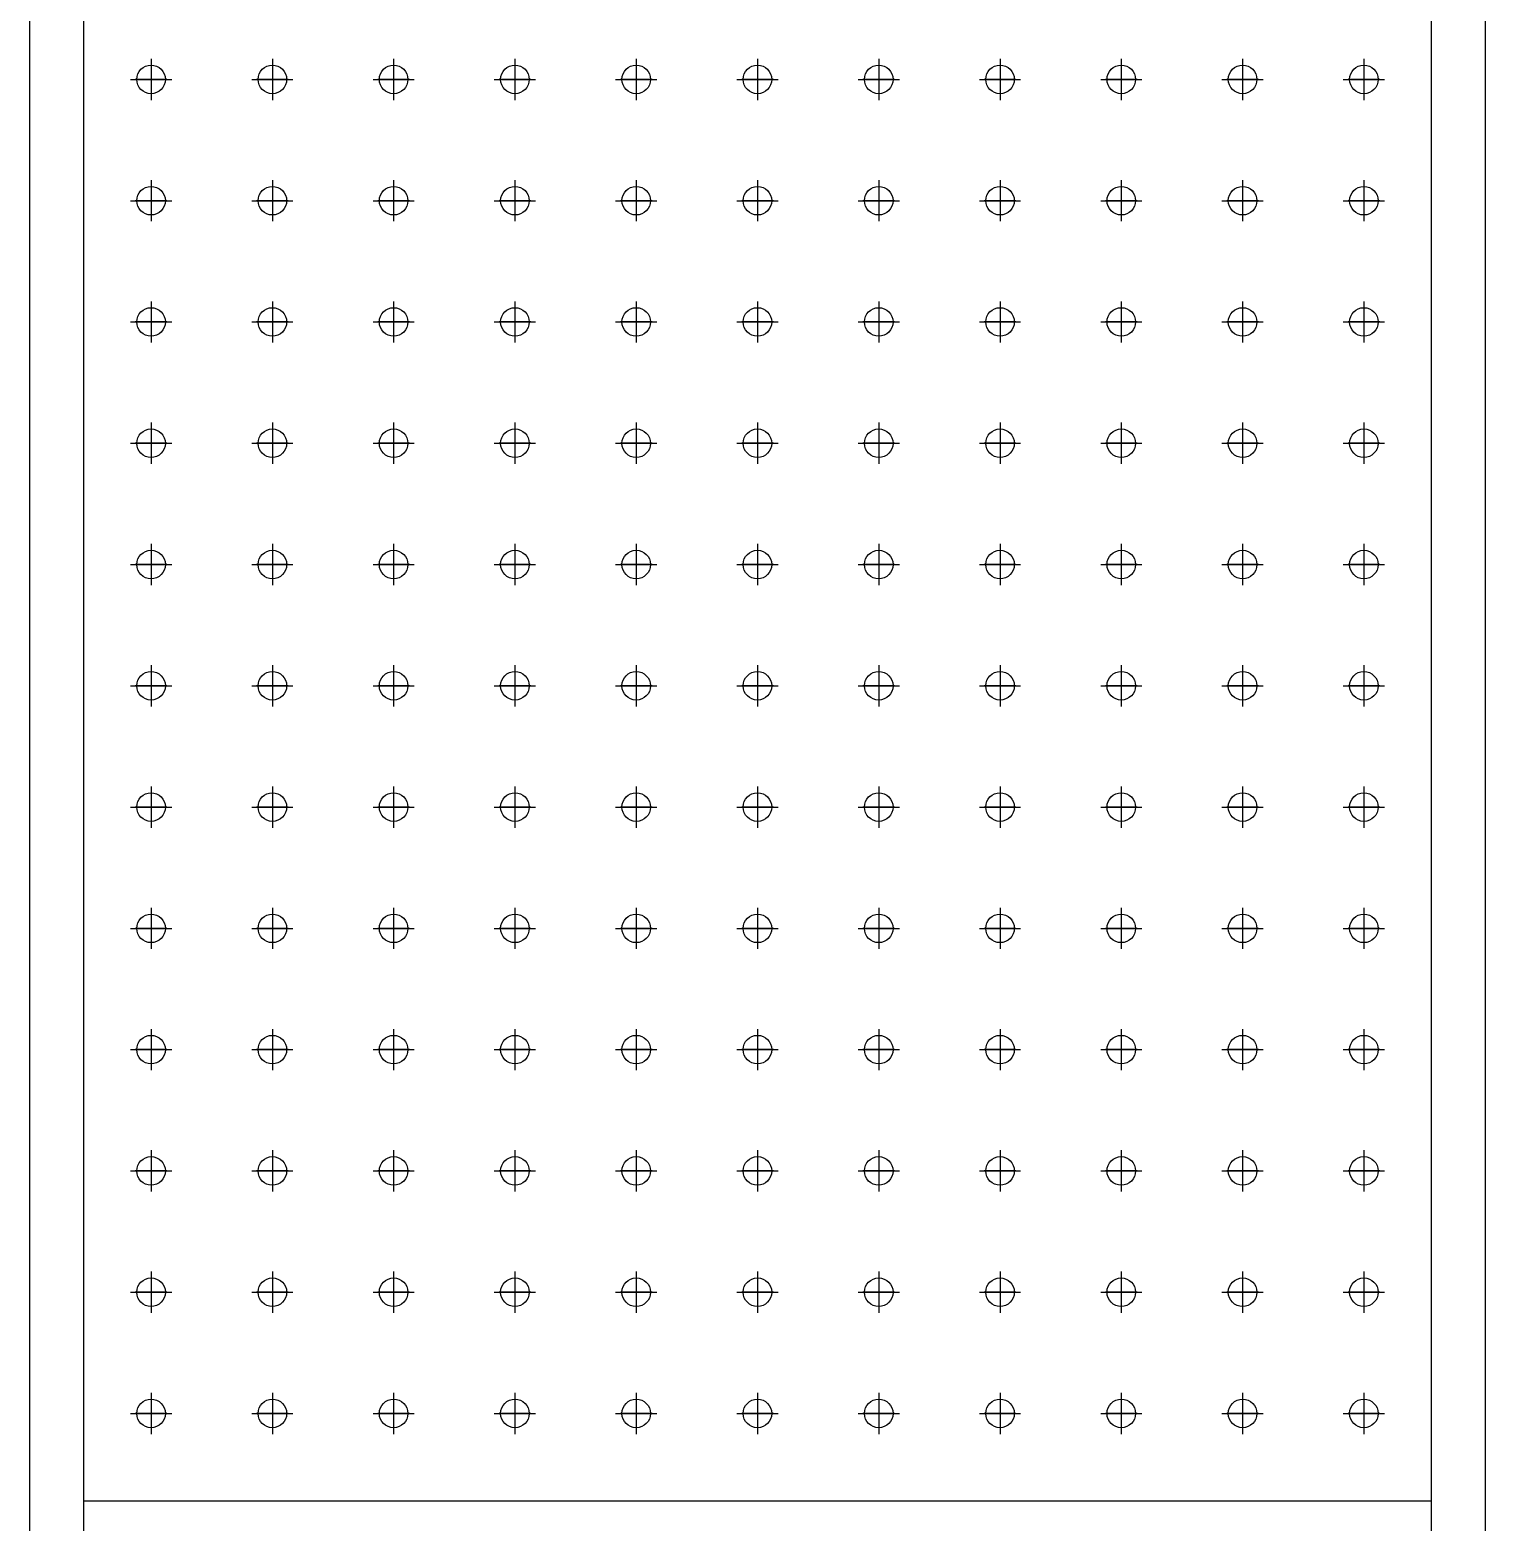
# Model space of a CAD drawing. Header units: millimetres. Extents: x 14797 to 39010, y -1427 to 15695.
# Drawn here: x 24257 to 25337, y 11956 to 13064 of the extents above; entities that cross this region are included whole.
import ezdxf

# ---------------------------------------------------------------- set-up
doc = ezdxf.new("R2010")
doc.units = ezdxf.units.MM
doc.linetypes.add('CENTER', pattern=[2, 1.25, -0.25, 0.25, -0.25])
doc.layers.add('CENTER', color=1, linetype='CENTER')

msp = doc.modelspace()

# ---------------------------------------------------------------- linework, layer by layer
at = {"color": 3}
for p, q in [((25337, 13521.9), (25337, 9921.9)), ((24257, 9961.9), (24257, 13481.9)), ((24297, 9961.9), (24297, 13481.9)), ((25297, 13481.9), (25297, 9961.9)), ((25297, 11971.9), (24297, 11971.9))]:
    msp.add_line(p, q, dxfattribs=at)
for centre in [(24347, 13026.9), (24437, 13026.9), (24527, 13026.9), (24617, 13026.9), (24707, 13026.9), (24797, 13026.9), (24887, 13026.9), (24977, 13026.9), (25067, 13026.9), (25157, 13026.9), (25247, 13026.9), (24347, 12936.9), (24437, 12936.9), (24527, 12936.9), (24617, 12936.9), (24707, 12936.9), (24797, 12936.9), (24887, 12936.9), (24977, 12936.9), (25067, 12936.9), (25157, 12936.9), (25247, 12936.9), (24347, 12846.9), (24437, 12846.9), (24527, 12846.9), (24617, 12846.9), (24707, 12846.9), (24797, 12846.9), (24887, 12846.9), (24977, 12846.9), (25067, 12846.9), (25157, 12846.9), (25247, 12846.9), (24347, 12756.9), (24437, 12756.9), (24527, 12756.9), (24617, 12756.9), (24707, 12756.9), (24797, 12756.9), (24887, 12756.9), (24977, 12756.9), (25067, 12756.9), (25157, 12756.9), (25247, 12756.9), (24347, 12666.9), (24437, 12666.9), (24527, 12666.9), (24617, 12666.9), (24707, 12666.9), (24797, 12666.9), (24887, 12666.9), (24977, 12666.9), (25067, 12666.9), (25157, 12666.9), (25247, 12666.9), (24347, 12576.9), (24437, 12576.9), (24527, 12576.9), (24617, 12576.9), (24707, 12576.9), (24797, 12576.9), (24887, 12576.9), (24977, 12576.9), (25067, 12576.9), (25157, 12576.9), (25247, 12576.9), (24347, 12486.9), (24437, 12486.9), (24527, 12486.9), (24617, 12486.9), (24707, 12486.9), (24797, 12486.9), (24887, 12486.9), (24977, 12486.9), (25067, 12486.9), (25157, 12486.9), (25247, 12486.9), (24347, 12396.9), (24437, 12396.9), (24527, 12396.9), (24617, 12396.9), (24707, 12396.9), (24797, 12396.9), (24887, 12396.9), (24977, 12396.9), (25067, 12396.9), (25157, 12396.9), (25247, 12396.9), (24347, 12306.9), (24437, 12306.9), (24527, 12306.9), (24617, 12306.9), (24707, 12306.9), (24797, 12306.9), (24887, 12306.9), (24977, 12306.9), (25067, 12306.9), (25157, 12306.9), (25247, 12306.9), (24347, 12216.9), (24437, 12216.9), (24527, 12216.9), (24617, 12216.9), (24707, 12216.9), (24797, 12216.9), (24887, 12216.9), (24977, 12216.9), (25067, 12216.9), (25157, 12216.9), (25247, 12216.9), (24347, 12126.9), (24437, 12126.9), (24527, 12126.9), (24617, 12126.9), (24707, 12126.9), (24797, 12126.9), (24887, 12126.9), (24977, 12126.9), (25067, 12126.9), (25157, 12126.9), (25247, 12126.9), (24347, 12036.9), (24437, 12036.9), (24527, 12036.9), (24617, 12036.9), (24707, 12036.9), (24797, 12036.9), (24887, 12036.9), (24977, 12036.9), (25067, 12036.9), (25157, 12036.9), (25247, 12036.9)]:
    msp.add_circle(centre, 10.6)
at = {"layer": 'CENTER', "linetype": 'CENTER', "ltscale": 50}
for p, q in [((24347, 13042.2), (24347, 13011.6)), ((24347, 13038.6), (24347, 13015.1)), ((24437, 13042.2), (24437, 13011.6)), ((24437, 13038.6), (24437, 13015.1)), ((24527, 13042.2), (24527, 13011.6)), ((24527, 13038.6), (24527, 13015.1)), ((24617, 13042.2), (24617, 13011.6)), ((24617, 13038.6), (24617, 13015.1)), ((24707, 13042.2), (24707, 13011.6)), ((24707, 13038.6), (24707, 13015.1)), ((24797, 13042.2), (24797, 13011.6)), ((24797, 13038.6), (24797, 13015.1)), ((24887, 13042.2), (24887, 13011.6)), ((24887, 13038.6), (24887, 13015.1)), ((24977, 13042.2), (24977, 13011.6)), ((24977, 13038.6), (24977, 13015.1)), ((25067, 13042.2), (25067, 13011.6)), ((25067, 13038.6), (25067, 13015.1)), ((25157, 13042.2), (25157, 13011.6)), ((25157, 13038.6), (25157, 13015.1)), ((25247, 13042.2), (25247, 13011.6)), ((25247, 13038.6), (25247, 13015.1)), ((24331.7, 13026.9), (24362.3, 13026.9)), ((24358.8, 13026.9), (24335.3, 13026.9)), ((24335.3, 13026.9), (24358.8, 13026.9)), ((24358.8, 13026.9), (24335.3, 13026.9)), ((24421.7, 13026.9), (24452.3, 13026.9)), ((24448.8, 13026.9), (24425.3, 13026.9)), ((24425.3, 13026.9), (24448.8, 13026.9)), ((24448.8, 13026.9), (24425.3, 13026.9)), ((24511.7, 13026.9), (24542.3, 13026.9)), ((24538.8, 13026.9), (24515.3, 13026.9)), ((24515.3, 13026.9), (24538.8, 13026.9)), ((24538.8, 13026.9), (24515.3, 13026.9)), ((24601.7, 13026.9), (24632.3, 13026.9)), ((24628.8, 13026.9), (24605.3, 13026.9)), ((24605.3, 13026.9), (24628.8, 13026.9)), ((24628.8, 13026.9), (24605.3, 13026.9)), ((24691.7, 13026.9), (24722.3, 13026.9)), ((24718.8, 13026.9), (24695.3, 13026.9)), ((24695.3, 13026.9), (24718.8, 13026.9)), ((24718.8, 13026.9), (24695.3, 13026.9)), ((24781.7, 13026.9), (24812.3, 13026.9)), ((24808.8, 13026.9), (24785.3, 13026.9)), ((24785.3, 13026.9), (24808.8, 13026.9)), ((24808.8, 13026.9), (24785.3, 13026.9)), ((24871.7, 13026.9), (24902.3, 13026.9)), ((24898.8, 13026.9), (24875.3, 13026.9)), ((24875.3, 13026.9), (24898.8, 13026.9)), ((24898.8, 13026.9), (24875.3, 13026.9)), ((24961.7, 13026.9), (24992.3, 13026.9)), ((24988.8, 13026.9), (24965.3, 13026.9)), ((24965.3, 13026.9), (24988.8, 13026.9)), ((24988.8, 13026.9), (24965.3, 13026.9)), ((25051.7, 13026.9), (25082.3, 13026.9)), ((25078.8, 13026.9), (25055.3, 13026.9)), ((25055.3, 13026.9), (25078.8, 13026.9)), ((25078.8, 13026.9), (25055.3, 13026.9)), ((25141.7, 13026.9), (25172.3, 13026.9)), ((25168.8, 13026.9), (25145.3, 13026.9)), ((25145.3, 13026.9), (25168.8, 13026.9)), ((25168.8, 13026.9), (25145.3, 13026.9)), ((25231.7, 13026.9), (25262.3, 13026.9)), ((25258.8, 13026.9), (25235.3, 13026.9)), ((25235.3, 13026.9), (25258.8, 13026.9)), ((25258.8, 13026.9), (25235.3, 13026.9)), ((24347, 12952.2), (24347, 12921.6)), ((24347, 12948.6), (24347, 12925.1)), ((24437, 12952.2), (24437, 12921.6)), ((24437, 12948.6), (24437, 12925.1)), ((24527, 12952.2), (24527, 12921.6)), ((24527, 12948.6), (24527, 12925.1)), ((24617, 12952.2), (24617, 12921.6)), ((24617, 12948.6), (24617, 12925.1)), ((24707, 12952.2), (24707, 12921.6)), ((24707, 12948.6), (24707, 12925.1)), ((24797, 12952.2), (24797, 12921.6)), ((24797, 12948.6), (24797, 12925.1)), ((24887, 12952.2), (24887, 12921.6)), ((24887, 12948.6), (24887, 12925.1)), ((24977, 12952.2), (24977, 12921.6)), ((24977, 12948.6), (24977, 12925.1)), ((25067, 12952.2), (25067, 12921.6)), ((25067, 12948.6), (25067, 12925.1)), ((25157, 12952.2), (25157, 12921.6)), ((25157, 12948.6), (25157, 12925.1)), ((25247, 12952.2), (25247, 12921.6)), ((25247, 12948.6), (25247, 12925.1)), ((24331.7, 12936.9), (24362.3, 12936.9)), ((24358.8, 12936.9), (24335.3, 12936.9)), ((24335.3, 12936.9), (24358.8, 12936.9)), ((24358.8, 12936.9), (24335.3, 12936.9)), ((24421.7, 12936.9), (24452.3, 12936.9)), ((24448.8, 12936.9), (24425.3, 12936.9)), ((24425.3, 12936.9), (24448.8, 12936.9)), ((24448.8, 12936.9), (24425.3, 12936.9)), ((24511.7, 12936.9), (24542.3, 12936.9)), ((24538.8, 12936.9), (24515.3, 12936.9)), ((24515.3, 12936.9), (24538.8, 12936.9)), ((24538.8, 12936.9), (24515.3, 12936.9)), ((24601.7, 12936.9), (24632.3, 12936.9)), ((24628.8, 12936.9), (24605.3, 12936.9)), ((24605.3, 12936.9), (24628.8, 12936.9)), ((24628.8, 12936.9), (24605.3, 12936.9)), ((24691.7, 12936.9), (24722.3, 12936.9)), ((24718.8, 12936.9), (24695.3, 12936.9)), ((24695.3, 12936.9), (24718.8, 12936.9)), ((24718.8, 12936.9), (24695.3, 12936.9)), ((24781.7, 12936.9), (24812.3, 12936.9)), ((24808.8, 12936.9), (24785.3, 12936.9)), ((24785.3, 12936.9), (24808.8, 12936.9)), ((24808.8, 12936.9), (24785.3, 12936.9)), ((24871.7, 12936.9), (24902.3, 12936.9)), ((24898.8, 12936.9), (24875.3, 12936.9)), ((24875.3, 12936.9), (24898.8, 12936.9)), ((24898.8, 12936.9), (24875.3, 12936.9)), ((24961.7, 12936.9), (24992.3, 12936.9)), ((24988.8, 12936.9), (24965.3, 12936.9)), ((24965.3, 12936.9), (24988.8, 12936.9)), ((24988.8, 12936.9), (24965.3, 12936.9)), ((25051.7, 12936.9), (25082.3, 12936.9)), ((25078.8, 12936.9), (25055.3, 12936.9)), ((25055.3, 12936.9), (25078.8, 12936.9)), ((25078.8, 12936.9), (25055.3, 12936.9)), ((25141.7, 12936.9), (25172.3, 12936.9)), ((25168.8, 12936.9), (25145.3, 12936.9)), ((25145.3, 12936.9), (25168.8, 12936.9)), ((25168.8, 12936.9), (25145.3, 12936.9)), ((25231.7, 12936.9), (25262.3, 12936.9)), ((25258.8, 12936.9), (25235.3, 12936.9)), ((25235.3, 12936.9), (25258.8, 12936.9)), ((25258.8, 12936.9), (25235.3, 12936.9)), ((24347, 12862.2), (24347, 12831.6)), ((24347, 12858.6), (24347, 12835.1)), ((24437, 12862.2), (24437, 12831.6)), ((24437, 12858.6), (24437, 12835.1)), ((24527, 12862.2), (24527, 12831.6)), ((24527, 12858.6), (24527, 12835.1)), ((24617, 12862.2), (24617, 12831.6)), ((24617, 12858.6), (24617, 12835.1)), ((24707, 12862.2), (24707, 12831.6)), ((24707, 12858.6), (24707, 12835.1)), ((24797, 12862.2), (24797, 12831.6)), ((24797, 12858.6), (24797, 12835.1)), ((24887, 12862.2), (24887, 12831.6)), ((24887, 12858.6), (24887, 12835.1)), ((24977, 12862.2), (24977, 12831.6)), ((24977, 12858.6), (24977, 12835.1)), ((25067, 12862.2), (25067, 12831.6)), ((25067, 12858.6), (25067, 12835.1)), ((25157, 12862.2), (25157, 12831.6)), ((25157, 12858.6), (25157, 12835.1)), ((25247, 12862.2), (25247, 12831.6)), ((25247, 12858.6), (25247, 12835.1)), ((24331.7, 12846.9), (24362.3, 12846.9)), ((24358.8, 12846.9), (24335.3, 12846.9)), ((24335.3, 12846.9), (24358.8, 12846.9)), ((24358.8, 12846.9), (24335.3, 12846.9)), ((24421.7, 12846.9), (24452.3, 12846.9)), ((24448.8, 12846.9), (24425.3, 12846.9)), ((24425.3, 12846.9), (24448.8, 12846.9)), ((24448.8, 12846.9), (24425.3, 12846.9)), ((24511.7, 12846.9), (24542.3, 12846.9)), ((24538.8, 12846.9), (24515.3, 12846.9)), ((24515.3, 12846.9), (24538.8, 12846.9)), ((24538.8, 12846.9), (24515.3, 12846.9)), ((24601.7, 12846.9), (24632.3, 12846.9)), ((24628.8, 12846.9), (24605.3, 12846.9)), ((24605.3, 12846.9), (24628.8, 12846.9)), ((24628.8, 12846.9), (24605.3, 12846.9)), ((24691.7, 12846.9), (24722.3, 12846.9)), ((24718.8, 12846.9), (24695.3, 12846.9)), ((24695.3, 12846.9), (24718.8, 12846.9)), ((24718.8, 12846.9), (24695.3, 12846.9)), ((24781.7, 12846.9), (24812.3, 12846.9)), ((24808.8, 12846.9), (24785.3, 12846.9)), ((24785.3, 12846.9), (24808.8, 12846.9)), ((24808.8, 12846.9), (24785.3, 12846.9)), ((24871.7, 12846.9), (24902.3, 12846.9)), ((24898.8, 12846.9), (24875.3, 12846.9)), ((24875.3, 12846.9), (24898.8, 12846.9)), ((24898.8, 12846.9), (24875.3, 12846.9)), ((24961.7, 12846.9), (24992.3, 12846.9)), ((24988.8, 12846.9), (24965.3, 12846.9)), ((24965.3, 12846.9), (24988.8, 12846.9)), ((24988.8, 12846.9), (24965.3, 12846.9)), ((25051.7, 12846.9), (25082.3, 12846.9)), ((25078.8, 12846.9), (25055.3, 12846.9)), ((25055.3, 12846.9), (25078.8, 12846.9)), ((25078.8, 12846.9), (25055.3, 12846.9)), ((25141.7, 12846.9), (25172.3, 12846.9)), ((25168.8, 12846.9), (25145.3, 12846.9)), ((25145.3, 12846.9), (25168.8, 12846.9)), ((25168.8, 12846.9), (25145.3, 12846.9)), ((25231.7, 12846.9), (25262.3, 12846.9)), ((25258.8, 12846.9), (25235.3, 12846.9)), ((25235.3, 12846.9), (25258.8, 12846.9)), ((25258.8, 12846.9), (25235.3, 12846.9)), ((24347, 12772.2), (24347, 12741.6)), ((24347, 12768.6), (24347, 12745.1)), ((24437, 12772.2), (24437, 12741.6)), ((24437, 12768.6), (24437, 12745.1)), ((24527, 12772.2), (24527, 12741.6)), ((24527, 12768.6), (24527, 12745.1)), ((24617, 12772.2), (24617, 12741.6)), ((24617, 12768.6), (24617, 12745.1)), ((24707, 12772.2), (24707, 12741.6)), ((24707, 12768.6), (24707, 12745.1)), ((24797, 12772.2), (24797, 12741.6)), ((24797, 12768.6), (24797, 12745.1)), ((24887, 12772.2), (24887, 12741.6)), ((24887, 12768.6), (24887, 12745.1)), ((24977, 12772.2), (24977, 12741.6)), ((24977, 12768.6), (24977, 12745.1)), ((25067, 12772.2), (25067, 12741.6)), ((25067, 12768.6), (25067, 12745.1)), ((25157, 12772.2), (25157, 12741.6)), ((25157, 12768.6), (25157, 12745.1)), ((25247, 12772.2), (25247, 12741.6)), ((25247, 12768.6), (25247, 12745.1)), ((24331.7, 12756.9), (24362.3, 12756.9)), ((24358.8, 12756.9), (24335.3, 12756.9)), ((24335.3, 12756.9), (24358.8, 12756.9)), ((24358.8, 12756.9), (24335.3, 12756.9)), ((24421.7, 12756.9), (24452.3, 12756.9)), ((24448.8, 12756.9), (24425.3, 12756.9)), ((24425.3, 12756.9), (24448.8, 12756.9)), ((24448.8, 12756.9), (24425.3, 12756.9)), ((24511.7, 12756.9), (24542.3, 12756.9)), ((24538.8, 12756.9), (24515.3, 12756.9)), ((24515.3, 12756.9), (24538.8, 12756.9)), ((24538.8, 12756.9), (24515.3, 12756.9)), ((24601.7, 12756.9), (24632.3, 12756.9)), ((24628.8, 12756.9), (24605.3, 12756.9)), ((24605.3, 12756.9), (24628.8, 12756.9)), ((24628.8, 12756.9), (24605.3, 12756.9)), ((24691.7, 12756.9), (24722.3, 12756.9)), ((24718.8, 12756.9), (24695.3, 12756.9)), ((24695.3, 12756.9), (24718.8, 12756.9)), ((24718.8, 12756.9), (24695.3, 12756.9)), ((24781.7, 12756.9), (24812.3, 12756.9)), ((24808.8, 12756.9), (24785.3, 12756.9)), ((24785.3, 12756.9), (24808.8, 12756.9)), ((24808.8, 12756.9), (24785.3, 12756.9)), ((24871.7, 12756.9), (24902.3, 12756.9)), ((24898.8, 12756.9), (24875.3, 12756.9)), ((24875.3, 12756.9), (24898.8, 12756.9)), ((24898.8, 12756.9), (24875.3, 12756.9)), ((24961.7, 12756.9), (24992.3, 12756.9)), ((24988.8, 12756.9), (24965.3, 12756.9)), ((24965.3, 12756.9), (24988.8, 12756.9)), ((24988.8, 12756.9), (24965.3, 12756.9)), ((25051.7, 12756.9), (25082.3, 12756.9)), ((25078.8, 12756.9), (25055.3, 12756.9)), ((25055.3, 12756.9), (25078.8, 12756.9)), ((25078.8, 12756.9), (25055.3, 12756.9)), ((25141.7, 12756.9), (25172.3, 12756.9)), ((25168.8, 12756.9), (25145.3, 12756.9)), ((25145.3, 12756.9), (25168.8, 12756.9)), ((25168.8, 12756.9), (25145.3, 12756.9)), ((25231.7, 12756.9), (25262.3, 12756.9)), ((25258.8, 12756.9), (25235.3, 12756.9)), ((25235.3, 12756.9), (25258.8, 12756.9)), ((25258.8, 12756.9), (25235.3, 12756.9)), ((24347, 12682.2), (24347, 12651.6)), ((24437, 12682.2), (24437, 12651.6)), ((24527, 12682.2), (24527, 12651.6)), ((24617, 12682.2), (24617, 12651.6)), ((24707, 12682.2), (24707, 12651.6)), ((24797, 12682.2), (24797, 12651.6)), ((24887, 12682.2), (24887, 12651.6)), ((24977, 12682.2), (24977, 12651.6)), ((25067, 12682.2), (25067, 12651.6)), ((25157, 12682.2), (25157, 12651.6)), ((25247, 12682.2), (25247, 12651.6)), ((24347, 12678.6), (24347, 12655.1)), ((24437, 12678.6), (24437, 12655.1)), ((24527, 12678.6), (24527, 12655.1)), ((24617, 12678.6), (24617, 12655.1)), ((24707, 12678.6), (24707, 12655.1)), ((24797, 12678.6), (24797, 12655.1)), ((24887, 12678.6), (24887, 12655.1)), ((24977, 12678.6), (24977, 12655.1)), ((25067, 12678.6), (25067, 12655.1)), ((25157, 12678.6), (25157, 12655.1)), ((25247, 12678.6), (25247, 12655.1)), ((24331.7, 12666.9), (24362.3, 12666.9)), ((24358.8, 12666.9), (24335.3, 12666.9)), ((24335.3, 12666.9), (24358.8, 12666.9)), ((24358.8, 12666.9), (24335.3, 12666.9)), ((24421.7, 12666.9), (24452.3, 12666.9)), ((24448.8, 12666.9), (24425.3, 12666.9)), ((24425.3, 12666.9), (24448.8, 12666.9)), ((24448.8, 12666.9), (24425.3, 12666.9)), ((24511.7, 12666.9), (24542.3, 12666.9)), ((24538.8, 12666.9), (24515.3, 12666.9)), ((24515.3, 12666.9), (24538.8, 12666.9)), ((24538.8, 12666.9), (24515.3, 12666.9)), ((24601.7, 12666.9), (24632.3, 12666.9)), ((24628.8, 12666.9), (24605.3, 12666.9)), ((24605.3, 12666.9), (24628.8, 12666.9)), ((24628.8, 12666.9), (24605.3, 12666.9)), ((24691.7, 12666.9), (24722.3, 12666.9)), ((24718.8, 12666.9), (24695.3, 12666.9)), ((24695.3, 12666.9), (24718.8, 12666.9)), ((24718.8, 12666.9), (24695.3, 12666.9)), ((24781.7, 12666.9), (24812.3, 12666.9)), ((24808.8, 12666.9), (24785.3, 12666.9)), ((24785.3, 12666.9), (24808.8, 12666.9)), ((24808.8, 12666.9), (24785.3, 12666.9)), ((24871.7, 12666.9), (24902.3, 12666.9)), ((24898.8, 12666.9), (24875.3, 12666.9)), ((24875.3, 12666.9), (24898.8, 12666.9)), ((24898.8, 12666.9), (24875.3, 12666.9)), ((24961.7, 12666.9), (24992.3, 12666.9)), ((24988.8, 12666.9), (24965.3, 12666.9)), ((24965.3, 12666.9), (24988.8, 12666.9)), ((24988.8, 12666.9), (24965.3, 12666.9)), ((25051.7, 12666.9), (25082.3, 12666.9)), ((25078.8, 12666.9), (25055.3, 12666.9)), ((25055.3, 12666.9), (25078.8, 12666.9)), ((25078.8, 12666.9), (25055.3, 12666.9)), ((25141.7, 12666.9), (25172.3, 12666.9)), ((25168.8, 12666.9), (25145.3, 12666.9)), ((25145.3, 12666.9), (25168.8, 12666.9)), ((25168.8, 12666.9), (25145.3, 12666.9)), ((25231.7, 12666.9), (25262.3, 12666.9)), ((25258.8, 12666.9), (25235.3, 12666.9)), ((25235.3, 12666.9), (25258.8, 12666.9)), ((25258.8, 12666.9), (25235.3, 12666.9)), ((24347, 12592.2), (24347, 12561.6)), ((24437, 12592.2), (24437, 12561.6)), ((24527, 12592.2), (24527, 12561.6)), ((24617, 12592.2), (24617, 12561.6)), ((24707, 12592.2), (24707, 12561.6)), ((24797, 12592.2), (24797, 12561.6)), ((24887, 12592.2), (24887, 12561.6)), ((24977, 12592.2), (24977, 12561.6)), ((25067, 12592.2), (25067, 12561.6)), ((25157, 12592.2), (25157, 12561.6)), ((25247, 12592.2), (25247, 12561.6)), ((24347, 12588.6), (24347, 12565.1)), ((24437, 12588.6), (24437, 12565.1)), ((24527, 12588.6), (24527, 12565.1)), ((24617, 12588.6), (24617, 12565.1)), ((24707, 12588.6), (24707, 12565.1)), ((24797, 12588.6), (24797, 12565.1)), ((24887, 12588.6), (24887, 12565.1)), ((24977, 12588.6), (24977, 12565.1)), ((25067, 12588.6), (25067, 12565.1)), ((25157, 12588.6), (25157, 12565.1)), ((25247, 12588.6), (25247, 12565.1)), ((24331.7, 12576.9), (24362.3, 12576.9)), ((24358.8, 12576.9), (24335.3, 12576.9)), ((24335.3, 12576.9), (24358.8, 12576.9)), ((24358.8, 12576.9), (24335.3, 12576.9)), ((24421.7, 12576.9), (24452.3, 12576.9)), ((24448.8, 12576.9), (24425.3, 12576.9)), ((24425.3, 12576.9), (24448.8, 12576.9)), ((24448.8, 12576.9), (24425.3, 12576.9)), ((24511.7, 12576.9), (24542.3, 12576.9)), ((24538.8, 12576.9), (24515.3, 12576.9)), ((24515.3, 12576.9), (24538.8, 12576.9)), ((24538.8, 12576.9), (24515.3, 12576.9)), ((24601.7, 12576.9), (24632.3, 12576.9)), ((24628.8, 12576.9), (24605.3, 12576.9)), ((24605.3, 12576.9), (24628.8, 12576.9)), ((24628.8, 12576.9), (24605.3, 12576.9)), ((24691.7, 12576.9), (24722.3, 12576.9)), ((24718.8, 12576.9), (24695.3, 12576.9)), ((24695.3, 12576.9), (24718.8, 12576.9)), ((24718.8, 12576.9), (24695.3, 12576.9)), ((24781.7, 12576.9), (24812.3, 12576.9)), ((24808.8, 12576.9), (24785.3, 12576.9)), ((24785.3, 12576.9), (24808.8, 12576.9)), ((24808.8, 12576.9), (24785.3, 12576.9)), ((24871.7, 12576.9), (24902.3, 12576.9)), ((24898.8, 12576.9), (24875.3, 12576.9)), ((24875.3, 12576.9), (24898.8, 12576.9)), ((24898.8, 12576.9), (24875.3, 12576.9)), ((24961.7, 12576.9), (24992.3, 12576.9)), ((24988.8, 12576.9), (24965.3, 12576.9)), ((24965.3, 12576.9), (24988.8, 12576.9)), ((24988.8, 12576.9), (24965.3, 12576.9)), ((25051.7, 12576.9), (25082.3, 12576.9)), ((25078.8, 12576.9), (25055.3, 12576.9)), ((25055.3, 12576.9), (25078.8, 12576.9)), ((25078.8, 12576.9), (25055.3, 12576.9)), ((25141.7, 12576.9), (25172.3, 12576.9)), ((25168.8, 12576.9), (25145.3, 12576.9)), ((25145.3, 12576.9), (25168.8, 12576.9)), ((25168.8, 12576.9), (25145.3, 12576.9)), ((25231.7, 12576.9), (25262.3, 12576.9)), ((25258.8, 12576.9), (25235.3, 12576.9)), ((25235.3, 12576.9), (25258.8, 12576.9)), ((25258.8, 12576.9), (25235.3, 12576.9)), ((24347, 12502.2), (24347, 12471.6)), ((24347, 12498.6), (24347, 12475.1)), ((24437, 12502.2), (24437, 12471.6)), ((24437, 12498.6), (24437, 12475.1)), ((24527, 12502.2), (24527, 12471.6)), ((24527, 12498.6), (24527, 12475.1)), ((24617, 12502.2), (24617, 12471.6)), ((24617, 12498.6), (24617, 12475.1)), ((24707, 12502.2), (24707, 12471.6)), ((24707, 12498.6), (24707, 12475.1)), ((24797, 12502.2), (24797, 12471.6)), ((24797, 12498.6), (24797, 12475.1)), ((24887, 12502.2), (24887, 12471.6)), ((24887, 12498.6), (24887, 12475.1)), ((24977, 12502.2), (24977, 12471.6)), ((24977, 12498.6), (24977, 12475.1)), ((25067, 12502.2), (25067, 12471.6)), ((25067, 12498.6), (25067, 12475.1)), ((25157, 12502.2), (25157, 12471.6)), ((25157, 12498.6), (25157, 12475.1)), ((25247, 12502.2), (25247, 12471.6)), ((25247, 12498.6), (25247, 12475.1)), ((24331.7, 12486.9), (24362.3, 12486.9)), ((24358.8, 12486.9), (24335.3, 12486.9)), ((24335.3, 12486.9), (24358.8, 12486.9)), ((24358.8, 12486.9), (24335.3, 12486.9)), ((24421.7, 12486.9), (24452.3, 12486.9)), ((24448.8, 12486.9), (24425.3, 12486.9)), ((24425.3, 12486.9), (24448.8, 12486.9)), ((24448.8, 12486.9), (24425.3, 12486.9)), ((24511.7, 12486.9), (24542.3, 12486.9)), ((24538.8, 12486.9), (24515.3, 12486.9)), ((24515.3, 12486.9), (24538.8, 12486.9)), ((24538.8, 12486.9), (24515.3, 12486.9)), ((24601.7, 12486.9), (24632.3, 12486.9)), ((24628.8, 12486.9), (24605.3, 12486.9)), ((24605.3, 12486.9), (24628.8, 12486.9)), ((24628.8, 12486.9), (24605.3, 12486.9)), ((24691.7, 12486.9), (24722.3, 12486.9)), ((24718.8, 12486.9), (24695.3, 12486.9)), ((24695.3, 12486.9), (24718.8, 12486.9)), ((24718.8, 12486.9), (24695.3, 12486.9)), ((24781.7, 12486.9), (24812.3, 12486.9)), ((24808.8, 12486.9), (24785.3, 12486.9)), ((24785.3, 12486.9), (24808.8, 12486.9)), ((24808.8, 12486.9), (24785.3, 12486.9)), ((24871.7, 12486.9), (24902.3, 12486.9)), ((24898.8, 12486.9), (24875.3, 12486.9)), ((24875.3, 12486.9), (24898.8, 12486.9)), ((24898.8, 12486.9), (24875.3, 12486.9)), ((24961.7, 12486.9), (24992.3, 12486.9)), ((24988.8, 12486.9), (24965.3, 12486.9)), ((24965.3, 12486.9), (24988.8, 12486.9)), ((24988.8, 12486.9), (24965.3, 12486.9)), ((25051.7, 12486.9), (25082.3, 12486.9)), ((25078.8, 12486.9), (25055.3, 12486.9)), ((25055.3, 12486.9), (25078.8, 12486.9)), ((25078.8, 12486.9), (25055.3, 12486.9)), ((25141.7, 12486.9), (25172.3, 12486.9)), ((25168.8, 12486.9), (25145.3, 12486.9)), ((25145.3, 12486.9), (25168.8, 12486.9)), ((25168.8, 12486.9), (25145.3, 12486.9)), ((25231.7, 12486.9), (25262.3, 12486.9)), ((25258.8, 12486.9), (25235.3, 12486.9)), ((25235.3, 12486.9), (25258.8, 12486.9)), ((25258.8, 12486.9), (25235.3, 12486.9)), ((24347, 12412.2), (24347, 12381.6)), ((24347, 12408.6), (24347, 12385.1)), ((24437, 12412.2), (24437, 12381.6)), ((24437, 12408.6), (24437, 12385.1)), ((24527, 12412.2), (24527, 12381.6)), ((24527, 12408.6), (24527, 12385.1)), ((24617, 12412.2), (24617, 12381.6)), ((24617, 12408.6), (24617, 12385.1)), ((24707, 12412.2), (24707, 12381.6)), ((24707, 12408.6), (24707, 12385.1)), ((24797, 12412.2), (24797, 12381.6)), ((24797, 12408.6), (24797, 12385.1)), ((24887, 12412.2), (24887, 12381.6)), ((24887, 12408.6), (24887, 12385.1)), ((24977, 12412.2), (24977, 12381.6)), ((24977, 12408.6), (24977, 12385.1)), ((25067, 12412.2), (25067, 12381.6)), ((25067, 12408.6), (25067, 12385.1)), ((25157, 12412.2), (25157, 12381.6)), ((25157, 12408.6), (25157, 12385.1)), ((25247, 12412.2), (25247, 12381.6)), ((25247, 12408.6), (25247, 12385.1)), ((24331.7, 12396.9), (24362.3, 12396.9)), ((24358.8, 12396.9), (24335.3, 12396.9)), ((24335.3, 12396.9), (24358.8, 12396.9)), ((24358.8, 12396.9), (24335.3, 12396.9)), ((24421.7, 12396.9), (24452.3, 12396.9)), ((24448.8, 12396.9), (24425.3, 12396.9)), ((24425.3, 12396.9), (24448.8, 12396.9)), ((24448.8, 12396.9), (24425.3, 12396.9)), ((24511.7, 12396.9), (24542.3, 12396.9)), ((24538.8, 12396.9), (24515.3, 12396.9)), ((24515.3, 12396.9), (24538.8, 12396.9)), ((24538.8, 12396.9), (24515.3, 12396.9)), ((24601.7, 12396.9), (24632.3, 12396.9)), ((24628.8, 12396.9), (24605.3, 12396.9)), ((24605.3, 12396.9), (24628.8, 12396.9)), ((24628.8, 12396.9), (24605.3, 12396.9)), ((24691.7, 12396.9), (24722.3, 12396.9)), ((24718.8, 12396.9), (24695.3, 12396.9)), ((24695.3, 12396.9), (24718.8, 12396.9)), ((24718.8, 12396.9), (24695.3, 12396.9)), ((24781.7, 12396.9), (24812.3, 12396.9)), ((24808.8, 12396.9), (24785.3, 12396.9)), ((24785.3, 12396.9), (24808.8, 12396.9)), ((24808.8, 12396.9), (24785.3, 12396.9)), ((24871.7, 12396.9), (24902.3, 12396.9)), ((24898.8, 12396.9), (24875.3, 12396.9)), ((24875.3, 12396.9), (24898.8, 12396.9)), ((24898.8, 12396.9), (24875.3, 12396.9)), ((24961.7, 12396.9), (24992.3, 12396.9)), ((24988.8, 12396.9), (24965.3, 12396.9)), ((24965.3, 12396.9), (24988.8, 12396.9)), ((24988.8, 12396.9), (24965.3, 12396.9)), ((25051.7, 12396.9), (25082.3, 12396.9)), ((25078.8, 12396.9), (25055.3, 12396.9)), ((25055.3, 12396.9), (25078.8, 12396.9)), ((25078.8, 12396.9), (25055.3, 12396.9)), ((25141.7, 12396.9), (25172.3, 12396.9)), ((25168.8, 12396.9), (25145.3, 12396.9)), ((25145.3, 12396.9), (25168.8, 12396.9)), ((25168.8, 12396.9), (25145.3, 12396.9)), ((25231.7, 12396.9), (25262.3, 12396.9)), ((25258.8, 12396.9), (25235.3, 12396.9)), ((25235.3, 12396.9), (25258.8, 12396.9)), ((25258.8, 12396.9), (25235.3, 12396.9)), ((24347, 12322.2), (24347, 12291.6)), ((24347, 12318.6), (24347, 12295.1)), ((24437, 12322.2), (24437, 12291.6)), ((24437, 12318.6), (24437, 12295.1)), ((24527, 12322.2), (24527, 12291.6)), ((24527, 12318.6), (24527, 12295.1)), ((24617, 12322.2), (24617, 12291.6)), ((24617, 12318.6), (24617, 12295.1)), ((24707, 12322.2), (24707, 12291.6)), ((24707, 12318.6), (24707, 12295.1)), ((24797, 12322.2), (24797, 12291.6)), ((24797, 12318.6), (24797, 12295.1)), ((24887, 12322.2), (24887, 12291.6)), ((24887, 12318.6), (24887, 12295.1)), ((24977, 12322.2), (24977, 12291.6)), ((24977, 12318.6), (24977, 12295.1)), ((25067, 12322.2), (25067, 12291.6)), ((25067, 12318.6), (25067, 12295.1)), ((25157, 12322.2), (25157, 12291.6)), ((25157, 12318.6), (25157, 12295.1)), ((25247, 12322.2), (25247, 12291.6)), ((25247, 12318.6), (25247, 12295.1)), ((24331.7, 12306.9), (24362.3, 12306.9)), ((24358.8, 12306.9), (24335.3, 12306.9)), ((24335.3, 12306.9), (24358.8, 12306.9)), ((24358.8, 12306.9), (24335.3, 12306.9)), ((24421.7, 12306.9), (24452.3, 12306.9)), ((24448.8, 12306.9), (24425.3, 12306.9)), ((24425.3, 12306.9), (24448.8, 12306.9)), ((24448.8, 12306.9), (24425.3, 12306.9)), ((24511.7, 12306.9), (24542.3, 12306.9)), ((24538.8, 12306.9), (24515.3, 12306.9)), ((24515.3, 12306.9), (24538.8, 12306.9)), ((24538.8, 12306.9), (24515.3, 12306.9)), ((24601.7, 12306.9), (24632.3, 12306.9)), ((24628.8, 12306.9), (24605.3, 12306.9)), ((24605.3, 12306.9), (24628.8, 12306.9)), ((24628.8, 12306.9), (24605.3, 12306.9)), ((24691.7, 12306.9), (24722.3, 12306.9)), ((24718.8, 12306.9), (24695.3, 12306.9)), ((24695.3, 12306.9), (24718.8, 12306.9)), ((24718.8, 12306.9), (24695.3, 12306.9)), ((24781.7, 12306.9), (24812.3, 12306.9)), ((24808.8, 12306.9), (24785.3, 12306.9)), ((24785.3, 12306.9), (24808.8, 12306.9)), ((24808.8, 12306.9), (24785.3, 12306.9)), ((24871.7, 12306.9), (24902.3, 12306.9)), ((24898.8, 12306.9), (24875.3, 12306.9)), ((24875.3, 12306.9), (24898.8, 12306.9)), ((24898.8, 12306.9), (24875.3, 12306.9)), ((24961.7, 12306.9), (24992.3, 12306.9)), ((24988.8, 12306.9), (24965.3, 12306.9)), ((24965.3, 12306.9), (24988.8, 12306.9)), ((24988.8, 12306.9), (24965.3, 12306.9)), ((25051.7, 12306.9), (25082.3, 12306.9)), ((25078.8, 12306.9), (25055.3, 12306.9)), ((25055.3, 12306.9), (25078.8, 12306.9)), ((25078.8, 12306.9), (25055.3, 12306.9)), ((25141.7, 12306.9), (25172.3, 12306.9)), ((25168.8, 12306.9), (25145.3, 12306.9)), ((25145.3, 12306.9), (25168.8, 12306.9)), ((25168.8, 12306.9), (25145.3, 12306.9)), ((25231.7, 12306.9), (25262.3, 12306.9)), ((25258.8, 12306.9), (25235.3, 12306.9)), ((25235.3, 12306.9), (25258.8, 12306.9)), ((25258.8, 12306.9), (25235.3, 12306.9)), ((24347, 12232.2), (24347, 12201.6)), ((24347, 12228.6), (24347, 12205.1)), ((24437, 12232.2), (24437, 12201.6)), ((24437, 12228.6), (24437, 12205.1)), ((24527, 12232.2), (24527, 12201.6)), ((24527, 12228.6), (24527, 12205.1)), ((24617, 12232.2), (24617, 12201.6)), ((24617, 12228.6), (24617, 12205.1)), ((24707, 12232.2), (24707, 12201.6)), ((24707, 12228.6), (24707, 12205.1)), ((24797, 12232.2), (24797, 12201.6)), ((24797, 12228.6), (24797, 12205.1)), ((24887, 12232.2), (24887, 12201.6)), ((24887, 12228.6), (24887, 12205.1)), ((24977, 12232.2), (24977, 12201.6)), ((24977, 12228.6), (24977, 12205.1)), ((25067, 12232.2), (25067, 12201.6)), ((25067, 12228.6), (25067, 12205.1)), ((25157, 12232.2), (25157, 12201.6)), ((25157, 12228.6), (25157, 12205.1)), ((25247, 12232.2), (25247, 12201.6)), ((25247, 12228.6), (25247, 12205.1)), ((24331.7, 12216.9), (24362.3, 12216.9)), ((24358.8, 12216.9), (24335.3, 12216.9)), ((24335.3, 12216.9), (24358.8, 12216.9)), ((24358.8, 12216.9), (24335.3, 12216.9)), ((24421.7, 12216.9), (24452.3, 12216.9)), ((24448.8, 12216.9), (24425.3, 12216.9)), ((24425.3, 12216.9), (24448.8, 12216.9)), ((24448.8, 12216.9), (24425.3, 12216.9)), ((24511.7, 12216.9), (24542.3, 12216.9)), ((24538.8, 12216.9), (24515.3, 12216.9)), ((24515.3, 12216.9), (24538.8, 12216.9)), ((24538.8, 12216.9), (24515.3, 12216.9)), ((24601.7, 12216.9), (24632.3, 12216.9)), ((24628.8, 12216.9), (24605.3, 12216.9)), ((24605.3, 12216.9), (24628.8, 12216.9)), ((24628.8, 12216.9), (24605.3, 12216.9)), ((24691.7, 12216.9), (24722.3, 12216.9)), ((24718.8, 12216.9), (24695.3, 12216.9)), ((24695.3, 12216.9), (24718.8, 12216.9)), ((24718.8, 12216.9), (24695.3, 12216.9)), ((24781.7, 12216.9), (24812.3, 12216.9)), ((24808.8, 12216.9), (24785.3, 12216.9)), ((24785.3, 12216.9), (24808.8, 12216.9)), ((24808.8, 12216.9), (24785.3, 12216.9)), ((24871.7, 12216.9), (24902.3, 12216.9)), ((24898.8, 12216.9), (24875.3, 12216.9)), ((24875.3, 12216.9), (24898.8, 12216.9)), ((24898.8, 12216.9), (24875.3, 12216.9)), ((24961.7, 12216.9), (24992.3, 12216.9)), ((24988.8, 12216.9), (24965.3, 12216.9)), ((24965.3, 12216.9), (24988.8, 12216.9)), ((24988.8, 12216.9), (24965.3, 12216.9)), ((25051.7, 12216.9), (25082.3, 12216.9)), ((25078.8, 12216.9), (25055.3, 12216.9)), ((25055.3, 12216.9), (25078.8, 12216.9)), ((25078.8, 12216.9), (25055.3, 12216.9)), ((25141.7, 12216.9), (25172.3, 12216.9)), ((25168.8, 12216.9), (25145.3, 12216.9)), ((25145.3, 12216.9), (25168.8, 12216.9)), ((25168.8, 12216.9), (25145.3, 12216.9)), ((25231.7, 12216.9), (25262.3, 12216.9)), ((25258.8, 12216.9), (25235.3, 12216.9)), ((25235.3, 12216.9), (25258.8, 12216.9)), ((25258.8, 12216.9), (25235.3, 12216.9)), ((24347, 12142.2), (24347, 12111.6)), ((24347, 12138.6), (24347, 12115.1)), ((24437, 12142.2), (24437, 12111.6)), ((24437, 12138.6), (24437, 12115.1)), ((24527, 12142.2), (24527, 12111.6)), ((24527, 12138.6), (24527, 12115.1)), ((24617, 12142.2), (24617, 12111.6)), ((24617, 12138.6), (24617, 12115.1)), ((24707, 12142.2), (24707, 12111.6)), ((24707, 12138.6), (24707, 12115.1)), ((24797, 12142.2), (24797, 12111.6)), ((24797, 12138.6), (24797, 12115.1)), ((24887, 12142.2), (24887, 12111.6)), ((24887, 12138.6), (24887, 12115.1)), ((24977, 12142.2), (24977, 12111.6)), ((24977, 12138.6), (24977, 12115.1)), ((25067, 12142.2), (25067, 12111.6)), ((25067, 12138.6), (25067, 12115.1)), ((25157, 12142.2), (25157, 12111.6)), ((25157, 12138.6), (25157, 12115.1)), ((25247, 12142.2), (25247, 12111.6)), ((25247, 12138.6), (25247, 12115.1)), ((24331.7, 12126.9), (24362.3, 12126.9)), ((24358.8, 12126.9), (24335.3, 12126.9)), ((24335.3, 12126.9), (24358.8, 12126.9)), ((24358.8, 12126.9), (24335.3, 12126.9)), ((24421.7, 12126.9), (24452.3, 12126.9)), ((24448.8, 12126.9), (24425.3, 12126.9)), ((24425.3, 12126.9), (24448.8, 12126.9)), ((24448.8, 12126.9), (24425.3, 12126.9)), ((24511.7, 12126.9), (24542.3, 12126.9)), ((24538.8, 12126.9), (24515.3, 12126.9)), ((24515.3, 12126.9), (24538.8, 12126.9)), ((24538.8, 12126.9), (24515.3, 12126.9)), ((24601.7, 12126.9), (24632.3, 12126.9)), ((24628.8, 12126.9), (24605.3, 12126.9)), ((24605.3, 12126.9), (24628.8, 12126.9)), ((24628.8, 12126.9), (24605.3, 12126.9)), ((24691.7, 12126.9), (24722.3, 12126.9)), ((24718.8, 12126.9), (24695.3, 12126.9)), ((24695.3, 12126.9), (24718.8, 12126.9)), ((24718.8, 12126.9), (24695.3, 12126.9)), ((24781.7, 12126.9), (24812.3, 12126.9)), ((24808.8, 12126.9), (24785.3, 12126.9)), ((24785.3, 12126.9), (24808.8, 12126.9)), ((24808.8, 12126.9), (24785.3, 12126.9)), ((24871.7, 12126.9), (24902.3, 12126.9)), ((24898.8, 12126.9), (24875.3, 12126.9)), ((24875.3, 12126.9), (24898.8, 12126.9)), ((24898.8, 12126.9), (24875.3, 12126.9)), ((24961.7, 12126.9), (24992.3, 12126.9)), ((24988.8, 12126.9), (24965.3, 12126.9)), ((24965.3, 12126.9), (24988.8, 12126.9)), ((24988.8, 12126.9), (24965.3, 12126.9)), ((25051.7, 12126.9), (25082.3, 12126.9)), ((25078.8, 12126.9), (25055.3, 12126.9)), ((25055.3, 12126.9), (25078.8, 12126.9)), ((25078.8, 12126.9), (25055.3, 12126.9)), ((25141.7, 12126.9), (25172.3, 12126.9)), ((25168.8, 12126.9), (25145.3, 12126.9)), ((25145.3, 12126.9), (25168.8, 12126.9)), ((25168.8, 12126.9), (25145.3, 12126.9)), ((25231.7, 12126.9), (25262.3, 12126.9)), ((25258.8, 12126.9), (25235.3, 12126.9)), ((25235.3, 12126.9), (25258.8, 12126.9)), ((25258.8, 12126.9), (25235.3, 12126.9)), ((24347, 12052.2), (24347, 12021.6)), ((24437, 12052.2), (24437, 12021.6)), ((24527, 12052.2), (24527, 12021.6)), ((24617, 12052.2), (24617, 12021.6)), ((24707, 12052.2), (24707, 12021.6)), ((24797, 12052.2), (24797, 12021.6)), ((24887, 12052.2), (24887, 12021.6)), ((24977, 12052.2), (24977, 12021.6)), ((25067, 12052.2), (25067, 12021.6)), ((25157, 12052.2), (25157, 12021.6)), ((25247, 12052.2), (25247, 12021.6)), ((24347, 12048.6), (24347, 12025.1)), ((24437, 12048.6), (24437, 12025.1)), ((24527, 12048.6), (24527, 12025.1)), ((24617, 12048.6), (24617, 12025.1)), ((24707, 12048.6), (24707, 12025.1)), ((24797, 12048.6), (24797, 12025.1)), ((24887, 12048.6), (24887, 12025.1)), ((24977, 12048.6), (24977, 12025.1)), ((25067, 12048.6), (25067, 12025.1)), ((25157, 12048.6), (25157, 12025.1)), ((25247, 12048.6), (25247, 12025.1)), ((24331.7, 12036.9), (24362.3, 12036.9)), ((24358.8, 12036.9), (24335.3, 12036.9)), ((24335.3, 12036.9), (24358.8, 12036.9)), ((24358.8, 12036.9), (24335.3, 12036.9)), ((24421.7, 12036.9), (24452.3, 12036.9)), ((24448.8, 12036.9), (24425.3, 12036.9)), ((24425.3, 12036.9), (24448.8, 12036.9)), ((24448.8, 12036.9), (24425.3, 12036.9)), ((24511.7, 12036.9), (24542.3, 12036.9)), ((24538.8, 12036.9), (24515.3, 12036.9)), ((24515.3, 12036.9), (24538.8, 12036.9)), ((24538.8, 12036.9), (24515.3, 12036.9)), ((24601.7, 12036.9), (24632.3, 12036.9)), ((24628.8, 12036.9), (24605.3, 12036.9)), ((24605.3, 12036.9), (24628.8, 12036.9)), ((24628.8, 12036.9), (24605.3, 12036.9)), ((24691.7, 12036.9), (24722.3, 12036.9)), ((24718.8, 12036.9), (24695.3, 12036.9)), ((24695.3, 12036.9), (24718.8, 12036.9)), ((24718.8, 12036.9), (24695.3, 12036.9)), ((24781.7, 12036.9), (24812.3, 12036.9)), ((24808.8, 12036.9), (24785.3, 12036.9)), ((24785.3, 12036.9), (24808.8, 12036.9)), ((24808.8, 12036.9), (24785.3, 12036.9)), ((24871.7, 12036.9), (24902.3, 12036.9)), ((24898.8, 12036.9), (24875.3, 12036.9)), ((24875.3, 12036.9), (24898.8, 12036.9)), ((24898.8, 12036.9), (24875.3, 12036.9)), ((24961.7, 12036.9), (24992.3, 12036.9)), ((24988.8, 12036.9), (24965.3, 12036.9)), ((24965.3, 12036.9), (24988.8, 12036.9)), ((24988.8, 12036.9), (24965.3, 12036.9)), ((25051.7, 12036.9), (25082.3, 12036.9)), ((25078.8, 12036.9), (25055.3, 12036.9)), ((25055.3, 12036.9), (25078.8, 12036.9)), ((25078.8, 12036.9), (25055.3, 12036.9)), ((25141.7, 12036.9), (25172.3, 12036.9)), ((25168.8, 12036.9), (25145.3, 12036.9)), ((25145.3, 12036.9), (25168.8, 12036.9)), ((25168.8, 12036.9), (25145.3, 12036.9)), ((25231.7, 12036.9), (25262.3, 12036.9)), ((25258.8, 12036.9), (25235.3, 12036.9)), ((25235.3, 12036.9), (25258.8, 12036.9)), ((25258.8, 12036.9), (25235.3, 12036.9))]:
    msp.add_line(p, q, dxfattribs=at)

doc.saveas('drawing.dxf')
